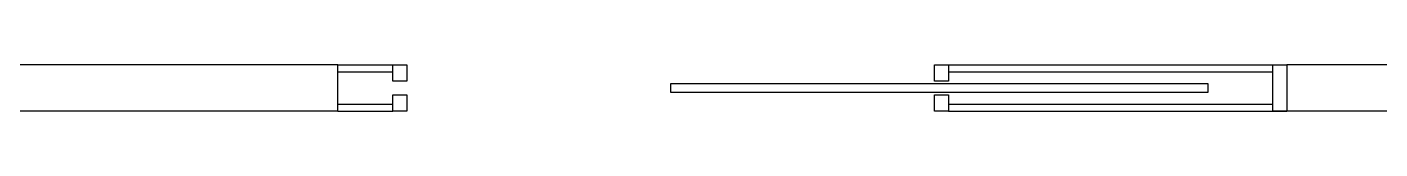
# Model space of a CAD drawing. Header units: millimetres. Extents: x 11414 to 120121, y 3637 to 81420.
# Drawn here: x 53195 to 56118, y 47077 to 47177 of the extents above; entities that cross this region are included whole.
import ezdxf
from ezdxf.enums import TextEntityAlignment as Align

# ---------------------------------------------------------------- set-up
doc = ezdxf.new("R2010")
doc.units = ezdxf.units.MM
doc.header["$LTSCALE"] = 100
doc.layers.get('0').update_dxf_attribs({"color": 251})
doc.layers.add('ARC-7$0$ARCH', color=9, linetype='Continuous')
doc.styles.add('ARC-7$0$돋움', font='')
doc.styles.add('ARC-7$0$울릉도l', font='')
doc.styles.get('ARC-7$0$돋움').set_extended_font_data('DotumChe')
doc.styles.get('ARC-7$0$울릉도l').set_extended_font_data('Dotum')

# ---------------------------------------------------------------- blocks, each defined once
blk = doc.blocks.new('ARC-7')
at = {"layer": 'ARC-7$0$ARCH', "color": 251}
for p, q in [((634882.7, -450608.5), (634137.8, -450608.5)), ((634882.8, -450708.5), (634882.7, -450608.5)), ((634882.7, -450608.5), (635001.5, -450608.5)), ((634882.7, -450608.5), (635001.5, -450608.5)), ((635001.5, -450643.5), (635001.5, -450608.5)), ((635001.5, -450608.5), (635031.5, -450608.5)), ((635001.5, -450643.5), (635001.5, -450608.5)), ((635001.5, -450608.5), (635031.5, -450608.5)), ((635031.5, -450608.5), (635031.5, -450643.5)), ((635031.5, -450608.5), (635031.5, -450643.5)), ((636171.8, -450643.5), (636171.8, -450608.5)), ((636171.8, -450608.5), (636201.8, -450608.5)), ((636201.8, -450608.5), (636201.8, -450643.5)), ((636201.8, -450608.5), (636932.7, -450608.5)), ((636902.8, -450708.5), (636902.8, -450608.5)), ((636902.8, -450608.5), (636932.8, -450608.5)), ((640932.8, -450608.5), (636932.8, -450608.5)), ((636932.8, -450608.5), (636932.8, -450708.5)), ((634882.2, -450623.5), (635001.5, -450623.5)), ((634882.7, -450623.5), (635001.5, -450623.5)), ((635031.5, -450643.5), (635001.5, -450643.5)), ((635031.5, -450643.5), (635001.5, -450643.5)), ((635601.8, -450668.5), (635601.8, -450648.5)), ((635601.8, -450648.5), (636761.8, -450648.5)), ((636201.8, -450643.5), (636171.8, -450643.5)), ((636201.8, -450623.5), (636902.8, -450623.5)), ((636761.8, -450648.5), (636761.8, -450668.5)), ((635001.5, -450708.5), (635001.5, -450673.5)), ((635001.5, -450673.5), (635031.5, -450673.5)), ((635001.5, -450708.5), (635001.5, -450673.5)), ((635001.5, -450673.5), (635031.5, -450673.5)), ((635031.5, -450673.5), (635031.5, -450708.5)), ((635031.5, -450673.5), (635031.5, -450708.5)), ((636761.8, -450668.5), (635601.8, -450668.5)), ((636171.8, -450708.5), (636171.8, -450673.5)), ((636171.8, -450673.5), (636201.8, -450673.5)), ((636201.8, -450673.5), (636201.8, -450708.5)), ((634882.7, -450708.5), (634137.8, -450708.5)), ((634882.2, -450693.5), (635001.5, -450693.5)), ((634882.7, -450693.5), (635001.5, -450693.5)), ((634882.8, -450708.5), (635001.5, -450708.5)), ((634882.8, -450708.5), (635001.5, -450708.5)), ((635031.5, -450708.5), (635001.5, -450708.5)), ((635031.5, -450708.5), (635001.5, -450708.5)), ((636201.8, -450708.5), (636171.8, -450708.5)), ((636201.8, -450693.5), (636902.8, -450693.5)), ((636201.8, -450708.5), (636932.8, -450708.5)), ((636932.8, -450708.5), (636902.8, -450708.5)), ((637682.8, -450708.5), (636932.8, -450708.5))]:
    blk.add_line(p, q, dxfattribs=at)
at = {"color": 251, "style": 'ARC-7$0$돋움'}
for tag, p in [('X2', (601933.6, -417318.4)), ('X3', (611533.6, -417318.4)), ('X4', (621433.6, -417318.4)), ('X6', (641231.6, -417318.4)), ('X7', (651133.6, -417318.5)), ('X8', (661033.6, -417318.4)), ('X9', (667633.6, -417318.4)), ('X10', (676133.6, -417318.5)), ('X11', (683633.6, -417318.5)), ('X5', (631333.6, -417375.7))]:
    blk.add_attdef(tag, text='', height=750, dxfattribs=at).set_placement(p, align=Align.MIDDLE_CENTER)
at = {"layer": 'ARC-7$0$ARCH', "color": 251}
for tag, height, style, p in [('Y11', 450, 'ARC-7$0$울릉도l', (593382.5, -427808.5)), ('Y10', 450, 'ARC-7$0$울릉도l', (593382.5, -435308.5)), ('Y9', 450, 'ARC-7$0$울릉도l', (593382.5, -443808.5)), ('Y8', 450, 'ARC-7$0$울릉도l', (593382.5, -450408.5)), ('Y7', 450, 'ARC-7$0$울릉도l', (593382.5, -460308.5)), ('Y6', 750, 'ARC-7$0$돋움', (593382.5, -470208.5))]:
    blk.add_attdef(tag, text='', height=height, rotation=90, dxfattribs=dict(at, style=style)).set_placement(p, align=Align.MIDDLE_CENTER)

msp = doc.modelspace()

# ---------------------------------------------------------------- block references
at = {"color": 21, "linetype": 'Continuous'}
msp.add_blockref('ARC-7', (-581016.2, 497785.5, 0), dxfattribs=at)

doc.saveas('drawing.dxf')
